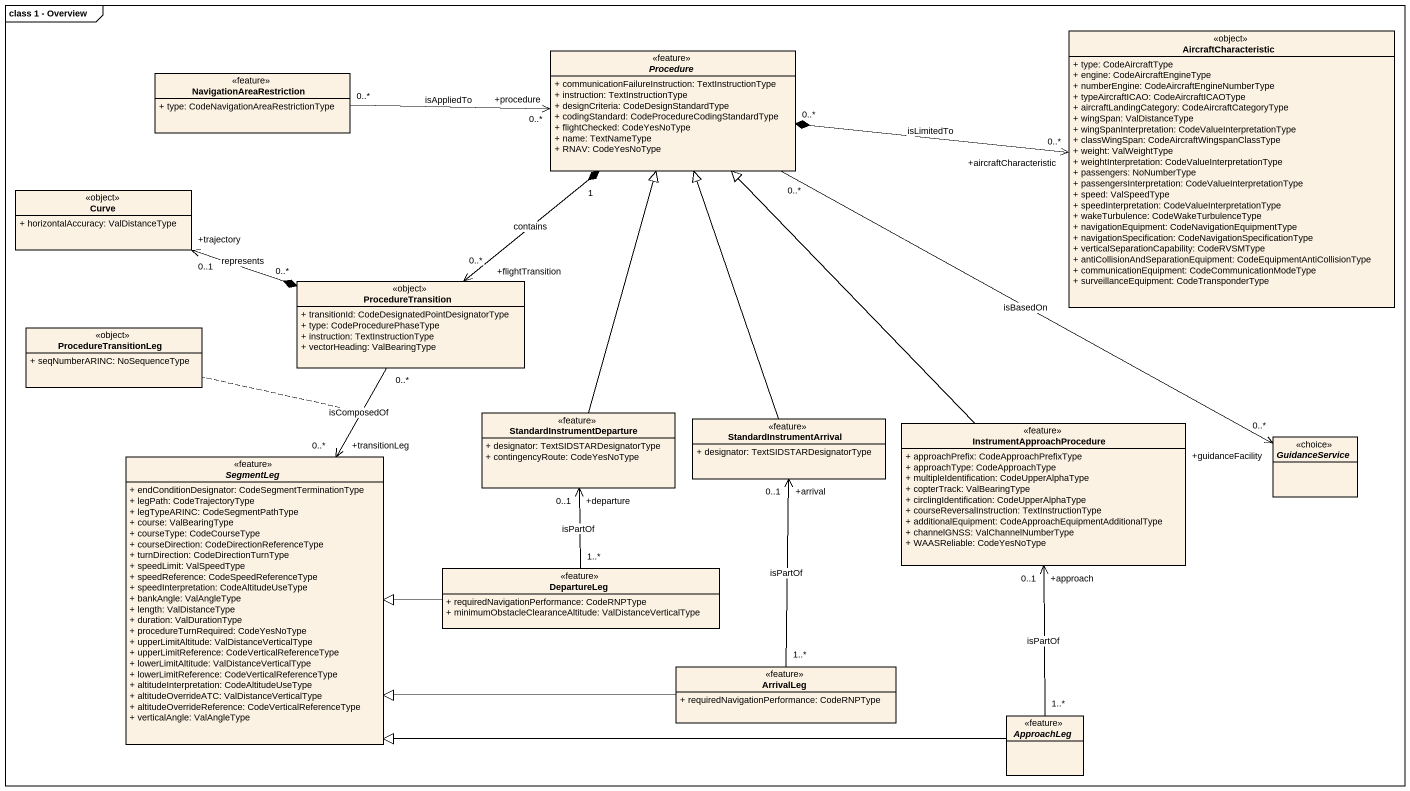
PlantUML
@startuml
mainframe class 1 - Overview
hide circle
hide empty members
skinparam classAttributeIconSize 0
class AircraftCharacteristic <<object>> {
  + type: CodeAircraftType
  + engine: CodeAircraftEngineType
  + numberEngine: CodeAircraftEngineNumberType
  + typeAircraftICAO: CodeAircraftICAOType
  + aircraftLandingCategory: CodeAircraftCategoryType
  + wingSpan: ValDistanceType
  + wingSpanInterpretation: CodeValueInterpretationType
  + classWingSpan: CodeAircraftWingspanClassType
  + weight: ValWeightType
  + weightInterpretation: CodeValueInterpretationType
  + passengers: NoNumberType
  + passengersInterpretation: CodeValueInterpretationType
  + speed: ValSpeedType
  + speedInterpretation: CodeValueInterpretationType
  + wakeTurbulence: CodeWakeTurbulenceType
  + navigationEquipment: CodeNavigationEquipmentType
  + navigationSpecification: CodeNavigationSpecificationType
  + verticalSeparationCapability: CodeRVSMType
  + antiCollisionAndSeparationEquipment: CodeEquipmentAntiCollisionType
  + communicationEquipment: CodeCommunicationModeType
  + surveillanceEquipment: CodeTransponderType
}
class NavigationAreaRestriction <<feature>> {
  + type: CodeNavigationAreaRestrictionType
}
abstract class Procedure <<feature>> {
  + communicationFailureInstruction: TextInstructionType
  + instruction: TextInstructionType
  + designCriteria: CodeDesignStandardType
  + codingStandard: CodeProcedureCodingStandardType
  + flightChecked: CodeYesNoType
  + name: TextNameType
  + RNAV: CodeYesNoType
}
class Curve <<object>> {
  + horizontalAccuracy: ValDistanceType
}
class ProcedureTransition <<object>> {
  + transitionId: CodeDesignatedPointDesignatorType
  + type: CodeProcedurePhaseType
  + instruction: TextInstructionType
  + vectorHeading: ValBearingType
}
class ProcedureTransitionLeg <<object>> {
  + seqNumberARINC: NoSequenceType
}
class StandardInstrumentDeparture <<feature>> {
  + designator: TextSIDSTARDesignatorType
  + contingencyRoute: CodeYesNoType
}
class StandardInstrumentArrival <<feature>> {
  + designator: TextSIDSTARDesignatorType
}
class InstrumentApproachProcedure <<feature>> {
  + approachPrefix: CodeApproachPrefixType
  + approachType: CodeApproachType
  + multipleIdentification: CodeUpperAlphaType
  + copterTrack: ValBearingType
  + circlingIdentification: CodeUpperAlphaType
  + courseReversalInstruction: TextInstructionType
  + additionalEquipment: CodeApproachEquipmentAdditionalType
  + channelGNSS: ValChannelNumberType
  + WAASReliable: CodeYesNoType
}
abstract class GuidanceService <<choice>>
abstract class SegmentLeg <<feature>> {
  + endConditionDesignator: CodeSegmentTerminationType
  + legPath: CodeTrajectoryType
  + legTypeARINC: CodeSegmentPathType
  + course: ValBearingType
  + courseType: CodeCourseType
  + courseDirection: CodeDirectionReferenceType
  + turnDirection: CodeDirectionTurnType
  + speedLimit: ValSpeedType
  + speedReference: CodeSpeedReferenceType
  + speedInterpretation: CodeAltitudeUseType
  + bankAngle: ValAngleType
  + length: ValDistanceType
  + duration: ValDurationType
  + procedureTurnRequired: CodeYesNoType
  + upperLimitAltitude: ValDistanceVerticalType
  + upperLimitReference: CodeVerticalReferenceType
  + lowerLimitAltitude: ValDistanceVerticalType
  + lowerLimitReference: CodeVerticalReferenceType
  + altitudeInterpretation: CodeAltitudeUseType
  + altitudeOverrideATC: ValDistanceVerticalType
  + altitudeOverrideReference: CodeVerticalReferenceType
  + verticalAngle: ValAngleType
}
class DepartureLeg <<feature>> {
  + requiredNavigationPerformance: CodeRNPType
  + minimumObstacleClearanceAltitude: ValDistanceVerticalType
}
class ArrivalLeg <<feature>> {
  + requiredNavigationPerformance: CodeRNPType
}
abstract class ApproachLeg <<feature>>
NavigationAreaRestriction "0..*" -right-> "+procedure\n0..*" Procedure : isAppliedTo
Procedure "0..*" *-right-> "+aircraftCharacteristic\n0..*" AircraftCharacteristic : isLimitedTo
Procedure "1" *--> "+flightTransition\n0..*" ProcedureTransition : contains
Procedure "0..*" -right-> "+guidanceFacility\n0..*" GuidanceService : isBasedOn
ProcedureTransition "0..*" *-left-> "+trajectory\n0..1" Curve : represents
ProcedureTransition "0..*" --> "+transitionLeg\n0..*" SegmentLeg : isComposedOf
(ProcedureTransition, SegmentLeg) .. ProcedureTransitionLeg
StandardInstrumentDeparture -up-|> Procedure
StandardInstrumentDeparture "+departure\n0..1" <-- "1..*" DepartureLeg : isPartOf
StandardInstrumentArrival -up-|> Procedure
InstrumentApproachProcedure -up-|> Procedure
InstrumentApproachProcedure "+approach\n0..1" <-- "1..*" ApproachLeg : isPartOf
DepartureLeg -left-|> SegmentLeg
ArrivalLeg "1..*" -up-> "+arrival\n0..1" StandardInstrumentArrival : isPartOf
ArrivalLeg -left-|> SegmentLeg
ApproachLeg -left-|> SegmentLeg
@enduml
